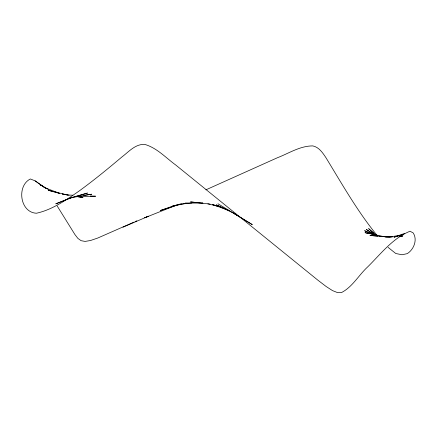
<?xml version="1.0" encoding="UTF-8"?>
<svg xmlns="http://www.w3.org/2000/svg" width="437" height="437" viewBox="0 0 437 437"><rect width="100%" height="100%" fill="white"/><g stroke="black" fill="none" stroke-linecap="round" stroke-linejoin="round"><path stroke-width="0.66" d="M388.089 247.369L395.78 253.515L402.024 254.76L407.268 253.635C413.828 249.56 417.772 239.678 413.14 232.877L410.021 231.239C392.568 238.258 380.709 254.072 367.648 266.925C358.728 275.124 352.533 286.874 341.57 292.533L337.457 292.572L332.497 290.6L326.139 286.492L317.825 280.139L175.652 164.946C165.754 157.713 156.927 147.925 144.838 144.428C135.415 143.773 128.735 151.852 121.857 157.009C107.852 168.824 93.676 180.454 78.84 191.22C65.747 200.255 52.265 209.733 36.473 213.234C19.818 212.502 16.54 185.747 30.372 178.973L35.097 180.842L46.043 188.423M133.82 222.182L97.784 238.023L90.475 240.525L85.106 241.41L81.102 240.694L77.884 238.389L74.891 234.5L57.165 205.964M135.033 221.641L136.847 220.827M205.903 189.833L277.353 157.768C288.901 153.327 300.082 145.849 312.832 145.909C319.054 147.209 322.664 152.792 325.964 157.719C342.045 184.07 357.319 211.12 376.858 235.133M122.994 227.18L148.454 216.222L144.68 217.795L176.597 205.079M71.013 197.803L55.805 203.839L70.941 197.841M404.722 233.385L394.032 237.215L399.855 235.674M174.467 205.532L160.39 210.508L180.06 204.226M69.33 198.447L87.493 193.05L71.57 197.59L91.683 194.214L83.8 195.323M177.52 204.734L172.446 206.171L185.474 203.434M401.15 235.33L403.733 234.647L389.7 237.023L385.576 236.985L365.037 232.621L368.194 233.62M181.617 203.893L179.673 204.237L191.865 203.003M392.371 236.898L389.7 237.023L369.948 235.434L377.765 236.209M385.576 236.985L392.3 236.761M75.989 196.726L95.627 196.213L90.273 195.984M185.343 203.014L202.948 203.101L201.643 202.976M62.365 194.05L67.533 194.995L72.886 195.224M200.343 202.85L190.565 201.927L210.088 204.09M379.065 236.341L382.32 236.663M76.284 196.453L83.014 197.573L76.371 196.432M62.415 194.033L69.062 195.175M207.886 203.844L218.292 206.373M67.533 194.995L48.234 190.281L55.931 192.438M218.353 206.166L212.551 204.56L229.201 210.59M57.214 192.793L59.137 193.334M59.803 193.454L44.279 187.478L35.097 180.842M374.585 234.964L364.616 230.714L372.428 234.423M225.53 208.952L216.342 204.86L233.265 213.01L252.209 224.569L233.265 213.01M48.441 189.494L40.275 184.747L41.198 185.73M217.965 203.762L237.083 215.283M375.039 234.898L366.392 229.507L373.739 234.379M376.514 235.494L368.637 228.617L373.968 233.473M374.935 234.358L375.907 235.237M402.384 236.428L399.713 236.554L402.384 236.428"/></g></svg>
